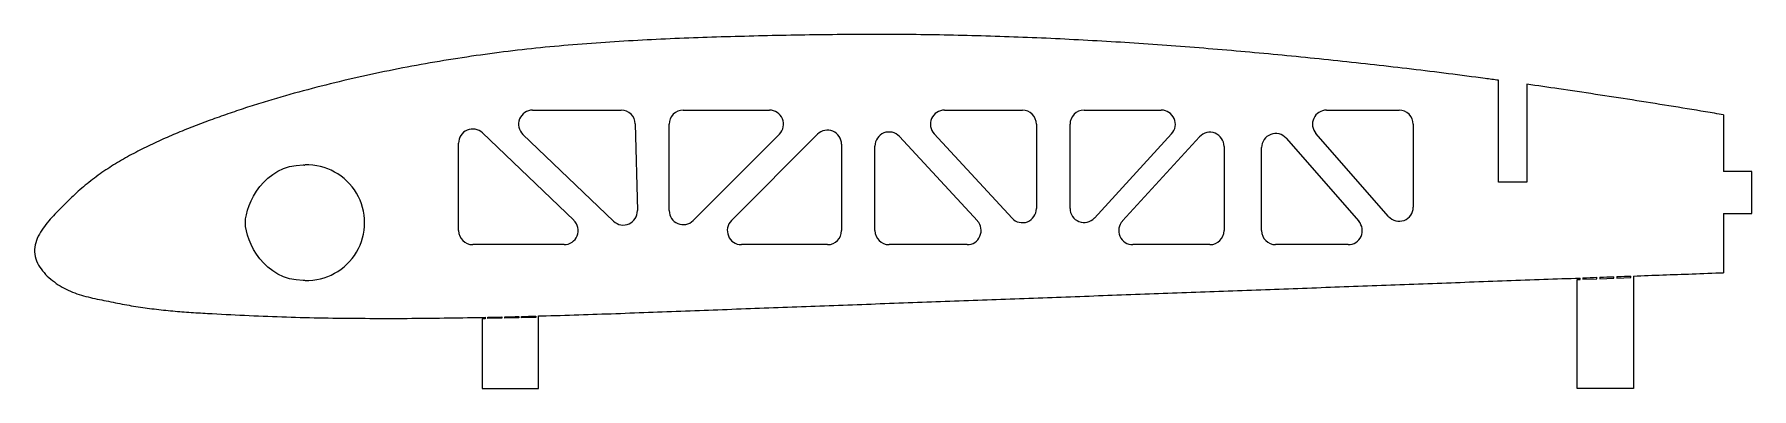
# Model space of a CAD drawing. Header units: millimetres. Extents: x 21 to 143, y -10 to 15.
import ezdxf

# ---------------------------------------------------------------- set-up
doc = ezdxf.new("R2010")
doc.units = ezdxf.units.MM

msp = doc.modelspace()

# ---------------------------------------------------------------- linework, layer by layer
at = {"color": 7, "linetype": 'Continuous', "lineweight": 25}
for p, q in [((125.32, 4.66), (125.32, 11.89)), ((127.32, 11.61), (127.32, 4.66)), ((56.64, 9.77), (62.94, 9.77)), ((63.94, 8.79), (64.09, 2.64)), ((66.35, 2.64), (66.35, 8.77)), ((67.35, 9.77), (73.48, 9.77)), ((85.92, 9.77), (91.46, 9.77)), ((92.46, 8.77), (92.46, 2.78)), ((94.85, 2.79), (94.85, 8.77)), ((95.85, 9.77), (101.34, 9.77)), ((113.09, 9.77), (118.25, 9.77)), ((119.25, 8.77), (119.25, 2.88)), ((141.32, 9.44), (141.32, 5.42)), ((51.38, 1.22), (51.38, 7.43)), ((53.07, 8.15), (59.57, 1.95)), ((62.4, 1.89), (55.95, 8.04)), ((74.19, 8.06), (68.06, 1.93)), ((70.77, 1.93), (76.9, 8.06)), ((78.61, 7.35), (78.61, 1.22)), ((82.72, 7.89), (88.26, 1.9)), ((90.73, 2.1), (85.18, 8.09)), ((102.07, 8.09), (96.58, 2.11)), ((98.57, 1.9), (104.06, 7.88)), ((110.22, 7.77), (115.38, 1.88)), ((117.5, 2.22), (112.34, 8.11)), ((80.98, 1.22), (80.98, 7.22)), ((105.8, 7.2), (105.8, 1.22)), ((108.47, 1.22), (108.47, 7.11)), ((143.32, 5.42), (141.32, 5.42)), ((143.32, 2.42), (143.32, 5.42)), ((127.32, 4.66), (125.32, 4.66)), ((141.32, 2.42), (143.32, 2.42)), ((141.32, 2.42), (141.32, -1.77)), ((58.88, 0.22), (52.38, 0.22)), ((77.61, 0.22), (71.48, 0.22)), ((87.53, 0.22), (81.98, 0.22)), ((104.8, 0.22), (99.31, 0.22)), ((114.63, 0.22), (109.47, 0.22)), ((130.92, -2.26), (131.12, -2.25)), ((130.92, -10), (130.92, -2.26)), ((131.12, -2.25), (131.12, -2.15)), ((131.32, -2.14), (131.32, -2.24)), ((131.32, -2.24), (132.32, -2.2)), ((132.32, -2.2), (132.32, -2.1)), ((132.52, -2.09), (132.52, -2.2)), ((132.52, -2.2), (133.52, -2.16)), ((133.52, -2.16), (133.52, -2.06)), ((133.72, -2.05), (133.72, -2.15)), ((133.72, -2.15), (134.72, -2.12)), ((134.72, -2.12), (134.72, -2.01)), ((134.92, -2.01), (134.92, -10)), ((55.66, -4.88), (55.66, -4.98)), ((55.86, -4.98), (55.86, -4.88)), ((56.86, -4.85), (56.86, -4.95)), ((57.06, -10), (57.06, -4.84)), ((53.06, -5.04), (53.06, -10)), ((53.26, -5.04), (53.06, -5.04)), ((53.26, -4.94), (53.26, -5.04)), ((53.46, -5.03), (53.46, -4.93)), ((54.46, -5.01), (53.46, -5.03)), ((54.46, -4.91), (54.46, -5.01)), ((54.66, -5.01), (54.66, -4.91)), ((55.66, -4.98), (54.66, -5.01)), ((56.86, -4.95), (55.86, -4.98)), ((53.06, -10), (57.06, -10)), ((134.92, -10), (130.92, -10))]:
    msp.add_line(p, q, dxfattribs=at)
for centre, radius, start, end in [((56.64, 8.77), 1, 90, 226.3254), ((62.94, 8.77), 1, 1.3254, 90), ((67.35, 8.77), 1, 90, 180), ((73.48, 8.77), 1, 315, 90), ((85.92, 8.77), 1, 90, 222.7819), ((91.46, 8.77), 1, 0, 90), ((95.85, 8.77), 1, 90, 180), ((101.34, 8.77), 1, 317.4296, 90), ((113.09, 8.77), 1, 90, 221.2242), ((118.25, 8.77), 1, 0, 90), ((52.38, 7.43), 1, 46.3254, 180), ((77.61, 7.35), 1, 360, 135), ((81.98, 7.22), 1, 42.7819, 180), ((104.8, 7.2), 1, 360, 137.4296), ((109.47, 7.11), 1, 41.2242, 180), ((40.59, 1.78), 4.1, 268.1337, 91.8663), ((63.09, 2.61), 1, 226.3254, 1.3254), ((67.35, 2.64), 1, 180, 315), ((91.46, 2.78), 1, 222.7819, 0), ((95.85, 2.79), 1, 180, 317.4296), ((118.25, 2.88), 1, 221.2242, 0), ((52.38, 1.22), 1, 180, 270), ((58.88, 1.22), 1, 270, 46.3254), ((71.48, 1.22), 1, 135, 270), ((77.61, 1.22), 1, 270, 0), ((81.98, 1.22), 1, 180, 270), ((87.53, 1.22), 1, 270, 42.7819), ((99.31, 1.22), 1, 137.4296, 270), ((104.8, 1.22), 1, 270, 0), ((109.47, 1.22), 1, 180, 270), ((114.63, 1.22), 1, 270, 41.2242)]:
    msp.add_arc(centre, radius, start, end, dxfattribs=at)
for points, knots in [([(125.32, 11.89), (125, 11.93), (122.94, 12.21), (119.13, 12.69), (113.89, 13.28), (108.63, 13.8), (103.37, 14.25), (98.1, 14.62), (92.82, 14.9), (87.55, 15.08), (82.26, 15.16), (76.98, 15.13), (71.7, 15.02), (66.42, 14.85), (62.03, 14.61), (58.52, 14.33), (55.89, 14.07), (53.27, 13.74), (50.66, 13.35), (48.05, 12.9), (45.46, 12.38), (42.89, 11.8), (40.33, 11.15), (38.21, 10.55), (36.53, 10.03), (35.28, 9.61), (34.03, 9.17), (32.79, 8.72), (31.56, 8.23), (30.35, 7.71), (29.15, 7.15), (27.98, 6.55), (26.84, 5.89), (25.92, 5.28), (25.22, 4.75), (24.7, 4.33), (24.21, 3.9), (23.72, 3.45), (23.25, 2.98), (22.79, 2.51), (22.34, 2.03), (21.92, 1.52), (21.55, 0.97), (21.28, 0.37), (21.18, -0.3), (21.34, -0.95), (21.68, -1.52), (22.12, -2.02), (22.63, -2.44), (23.36, -2.93), (24.39, -3.35), (25.46, -3.6), (26.32, -3.77), (26.97, -3.9), (27.62, -4.03), (28.48, -4.18), (29.57, -4.33), (30.89, -4.48), (32.2, -4.58), (33.96, -4.69), (36.16, -4.8), (38.8, -4.91), (41.44, -4.98), (44.08, -5.01), (46.72, -5.02), (49.36, -5), (51.54, -4.97), (52.84, -4.95), (53.26, -4.94)], [0.184294, 0.184294, 0.184294, 0.184294, 0.1871054, 0.2026975, 0.2182896, 0.2338817, 0.2494738, 0.265066, 0.2806581, 0.2962502, 0.3118423, 0.3274344, 0.3430265, 0.3586186, 0.3742108, 0.3820068, 0.3898029, 0.3975989, 0.405395, 0.4131911, 0.4209871, 0.4287832, 0.4365792, 0.4443753, 0.4482733, 0.4521713, 0.4560694, 0.4599674, 0.4638654, 0.4677635, 0.4716615, 0.4755595, 0.4794575, 0.4833556, 0.4853046, 0.4872536, 0.4892026, 0.4911516, 0.4931006, 0.4950497, 0.4969987, 0.4989477, 0.5008967, 0.5028457, 0.5047947, 0.5067437, 0.5086928, 0.5106418, 0.5125908, 0.5145398, 0.5184378, 0.5223359, 0.5242849, 0.5262339, 0.5281829, 0.5301319, 0.5340299, 0.537928, 0.541826, 0.545724, 0.5535201, 0.5613161, 0.5691122, 0.5769083, 0.5847043, 0.5925004, 0.6002964, 0.6040145, 0.6040145, 0.6040145, 0.6040145]), ([(141.32, 9.44), (140.89, 9.51), (138.73, 9.87), (134.83, 10.5), (130.58, 11.14), (128.08, 11.5), (127.32, 11.61)], [0.13650694, 0.13650694, 0.13650694, 0.13650694, 0.14032904, 0.15592115, 0.17151327, 0.17833346, 0.17833346, 0.17833346, 0.17833346]), ([(40.32, -2.32), (37.59, -2.32), (36.22, 0.41), (36.22, 3.14), (37.59, 5.88), (40.32, 5.88)], [0, 0, 0, 0, 0.5, 0.5, 1, 1, 1, 1]), ([(57.06, -4.84), (57.13, -4.84), (58.09, -4.82), (59.92, -4.76), (62.56, -4.67), (65.2, -4.57), (67.84, -4.47), (71.35, -4.34), (75.75, -4.18), (81.03, -3.98), (86.31, -3.79), (91.59, -3.6), (96.87, -3.4), (102.14, -3.21), (107.42, -3.02), (112.7, -2.82), (117.98, -2.63), (123.26, -2.43), (127.64, -2.27), (130.26, -2.18), (131.12, -2.15)], [0.6152326, 0.6152326, 0.6152326, 0.6152326, 0.6158885, 0.6236846, 0.6314807, 0.6392767, 0.6470728, 0.6548688, 0.670461, 0.6860531, 0.7016452, 0.7172373, 0.7328294, 0.7484215, 0.7640136, 0.7796058, 0.7951979, 0.81079, 0.8263821, 0.834033, 0.834033, 0.834033, 0.834033]), ([(133.72, -2.05), (133.75, -2.05), (134.09, -2.04), (134.42, -2.02), (134.72, -2.01)], [0.84170863, 0.84170863, 0.84170863, 0.84170863, 0.841974218, 0.844660778, 0.844660778, 0.844660778, 0.844660778]), ([(134.92, -2.01), (136.31, -1.95), (138.44, -1.88), (140.57, -1.8), (141.32, -1.77)], [0.84525121, 0.84525121, 0.84525121, 0.84525121, 0.85756633, 0.86414384, 0.86414384, 0.86414384, 0.86414384])]:
    msp.add_open_spline(points, degree=3, knots=knots, dxfattribs=at)
for points in [[(40.32, 5.88), (40.34, 5.88), (40.39, 5.88), (40.43, 5.87), (40.45, 5.87)], [(40.45, -2.32), (40.43, -2.32), (40.39, -2.32), (40.34, -2.32), (40.32, -2.32)], [(131.32, -2.14), (131.66, -2.13), (131.99, -2.11), (132.32, -2.1)], [(132.52, -2.09), (132.86, -2.08), (133.19, -2.07), (133.52, -2.06)], [(54.66, -4.91), (54.99, -4.9), (55.32, -4.89), (55.66, -4.88)], [(55.86, -4.88), (56.19, -4.87), (56.52, -4.86), (56.86, -4.85)], [(53.46, -4.93), (53.79, -4.93), (54.12, -4.92), (54.46, -4.91)]]:
    msp.add_open_spline(points, degree=3, dxfattribs=at)

doc.saveas('drawing.dxf')
